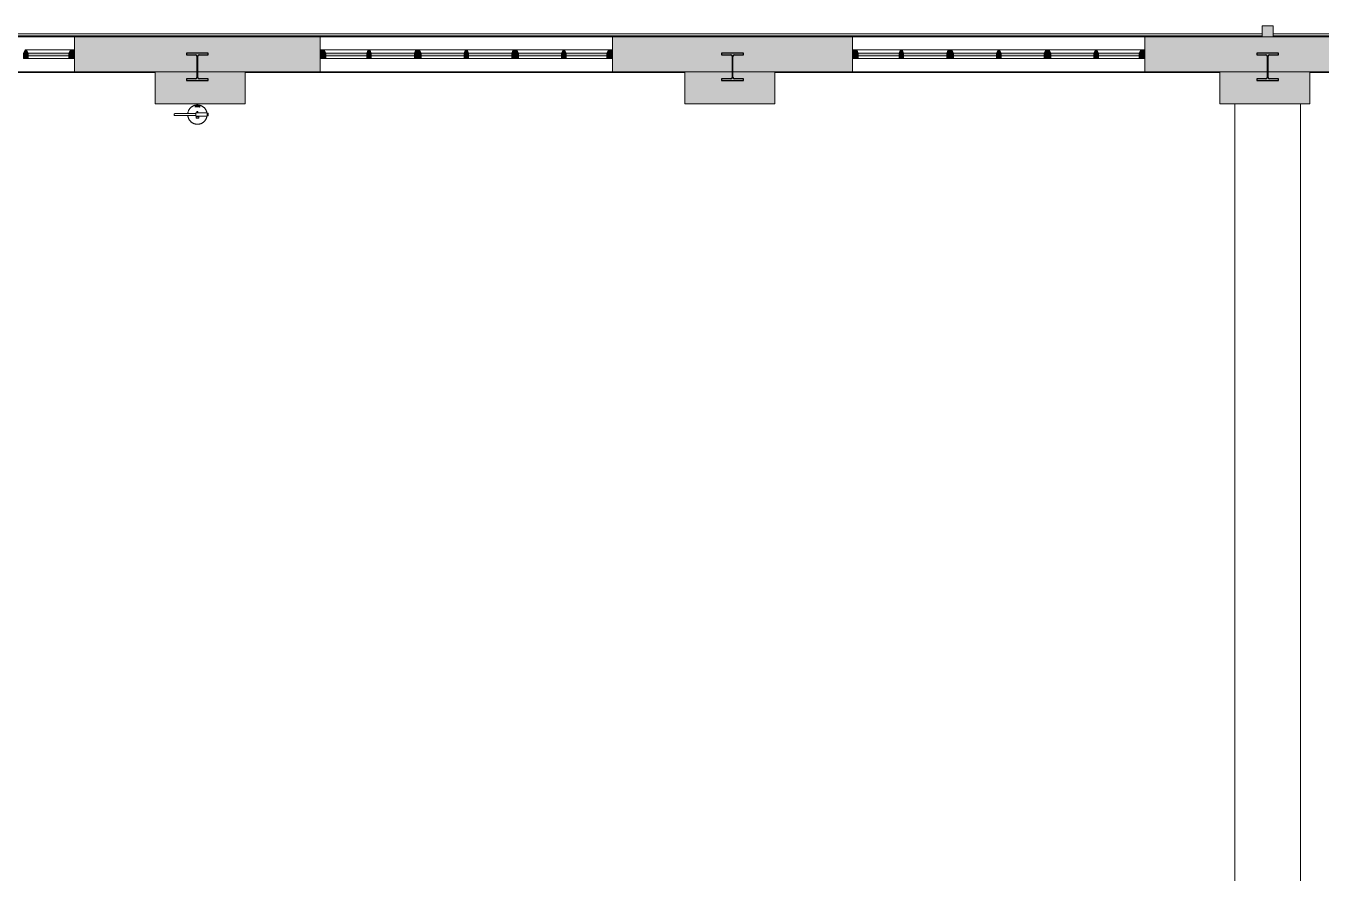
# Model space of a CAD drawing. Header units: inches. Extents: x -3803 to -1421, y -3454 to -210.
# Drawn here: x -3067.2 to -2592.8, y -520 to -209.6 of the extents above; entities that cross this region are included whole.
import ezdxf

# ---------------------------------------------------------------- set-up
doc = ezdxf.new("R2010")
doc.units = ezdxf.units.IN
doc.header["$MEASUREMENT"] = 0
doc.linetypes.add('Hidden Equipment- BSALS', pattern=[0.0625, 0.03125, -0.03125])
for name, color, linetype, lineweight in [('A-FLOR', 192, 'Continuous', 13), ('A-GENM', 13, 'Continuous', 9), ('A-GLAZ-CURT', 52, 'Continuous', 13), ('A-GLAZ-CWMG', 51, 'Continuous', 13), ('A-WALL', 113, 'Continuous', 13), ('A-WALL-PATT', 111, 'Continuous', 13), ('I-WALL', 2, 'Continuous', 13), ('Q-SPCQ', 91, 'Continuous', 13), ('S-COLS', 52, 'Continuous', 13)]:
    doc.layers.add(name, color=color, linetype=linetype, lineweight=lineweight)

# ---------------------------------------------------------------- blocks, each defined once
blk = doc.blocks.new('_STL - Column - W Shape - 2017v1 - W10x39-1513825-DIMENSION PLAN - LEVEL 2 _579_ - 2__ - CAD')
at = {"layer": 'S-COLS'}
blk.add_hatch(color=130, dxfattribs=at).paths.add_polyline_path([(-4, -4.96), (3.99, -4.96), (3.99, -4.43), (0.66, -4.43), (0.31, -4.28), (0.16, -3.93), (0.16, 3.93), (0.31, 4.28), (0.66, 4.43), (3.99, 4.43), (3.99, 4.96), (-4, 4.96), (-4, 4.43), (-0.66, 4.43), (-0.31, 4.28), (-0.16, 3.93), (-0.16, -3.93), (-0.31, -4.28), (-0.66, -4.43), (-4, -4.43)], flags=0)
at = {"layer": 'S-COLS', "color": 253, "lineweight": 25}
for p, q in [((3.99, 4.96), (-4, 4.96)), ((-4, 4.96), (-4, 4.43)), ((3.99, 4.43), (3.99, 4.96)), ((-4, 4.43), (-0.66, 4.43)), ((-0.16, 3.93), (-0.16, -3.93)), ((0.16, -3.93), (0.16, 3.93)), ((0.66, 4.43), (3.99, 4.43)), ((-0.66, -4.43), (-4, -4.43)), ((-4, -4.43), (-4, -4.96)), ((3.99, -4.43), (0.66, -4.43)), ((3.99, -4.96), (3.99, -4.43)), ((-4, -4.96), (3.99, -4.96))]:
    blk.add_line(p, q, dxfattribs=at)
for centre, start, end in [((-0.66, 3.93), 0, 90), ((0.66, 3.93), 90, 180), ((-0.66, -3.93), 270, 0), ((0.66, -3.93), 180, 270)]:
    blk.add_arc(centre, 0.5, start, end, dxfattribs=at)
blk = doc.blocks.new('15830016-STRUCT_MARTINEZ-MOORE_CENTRAL_v2018_rvt-1-DIMENSION PLAN - LEVEL 2 _579_ - 2__ - CAD')
at = {"color": 250, "lineweight": 13}
for p in [(-3004.4, -224.64), (-2808.4, -224.64), (-2612.4, -224.64)]:
    blk.add_blockref('_STL - Column - W Shape - 2017v1 - W10x39-1513825-DIMENSION PLAN - LEVEL 2 _579_ - 2__ - CAD', p, dxfattribs=at)
blk = doc.blocks.new('level 2 - band2 - level 2 - band-474741-DIMENSION PLAN - LEVEL 2 _579_ - 2__ - CAD')
at = {"layer": 'A-WALL', "lineweight": 20}
for p, q in [((-3198.4, -212.52), (-2614.4, -212.52)), ((-3198.4, -213.27), (-2614.4, -213.27)), ((-2610.4, -212.52), (-2026.4, -212.52)), ((-2610.4, -213.27), (-2026.4, -213.27))]:
    blk.add_line(p, q, dxfattribs=at)
blk = doc.blocks.new('System Panel - Winco Glass-383966-DIMENSION PLAN - LEVEL 2 _579_ - 2__ - CAD')
at = {"layer": 'A-GLAZ-CURT', "lineweight": 9}
blk.add_hatch(color=90, dxfattribs=at).paths.add_polyline_path([(7.46, 0), (-7.46, 0), (-7.46, -1), (7.46, -1)], flags=0)
at = {"layer": 'A-GLAZ-CURT', "lineweight": 20}
for p, q in [((7.46, 0), (-7.46, 0)), ((-7.46, 0), (-7.46, -1)), ((-7.46, -1), (7.46, -1)), ((7.46, -1), (7.46, 0))]:
    blk.add_line(p, q, dxfattribs=at)
blk = doc.blocks.new('Rectangular Mullion - Winco Accent Full-383995-DIMENSION PLAN - LEVEL 2 _579_ - 2__ - CAD')
at = {"layer": 'A-GLAZ-CWMG', "lineweight": 9}
blk.add_hatch(color=90, dxfattribs=at).paths.add_polyline_path([(0.84, 0), (0.26, -1.25), (-0.26, -1.25), (-0.84, 0), (-0.84, 2), (0.84, 2)], flags=0)
at = {"layer": 'A-GLAZ-CWMG', "lineweight": 20}
for p, q in [((-0.84, 2), (0.84, 2)), ((-0.84, 0), (-0.84, 2)), ((-0.26, -1.25), (-0.84, 0)), ((0.84, 0), (0.26, -1.25)), ((0.84, 2), (0.84, 0)), ((0.26, -1.25), (-0.26, -1.25))]:
    blk.add_line(p, q, dxfattribs=at)
blk = doc.blocks.new('Rectangular Mullion - Winco Accent Full_Left-Large-384018-DIMENSION PLAN - LEVEL 2 _579_ - 2__ - CAD')
at = {"layer": 'A-GLAZ-CWMG', "lineweight": 9}
blk.add_hatch(color=90, dxfattribs=at).paths.add_polyline_path([(0, -1.25), (-1.48, -1.25), (-2.06, 0), (-2.06, 2), (0, 2)], flags=0)
at = {"layer": 'A-GLAZ-CWMG', "lineweight": 20}
for p, q in [((-2.06, 0), (-2.06, 2)), ((-2.06, 2), (0, 2)), ((-1.48, -1.25), (-2.06, 0)), ((0, 2), (0, -1.25)), ((0, -1.25), (-1.48, -1.25))]:
    blk.add_line(p, q, dxfattribs=at)
blk = doc.blocks.new('Rectangular Mullion - Winco Accent Full_Right-Large-384019-DIMENSION PLAN - LEVEL 2 _579_ - 2__ - CAD')
at = {"layer": 'A-GLAZ-CWMG', "lineweight": 9}
for p, q in [((-1638.83, -782.08), (-1638.83, -767.15)), ((-1635.58, -782.66), (-1635.58, -766.57))]:
    blk.add_line(p, q, dxfattribs=at)
blk = doc.blocks.new('System Panel - Winco Glass-383967-DIMENSION PLAN - LEVEL 2 _579_ - 2__ - CAD')
at = {"layer": 'A-GLAZ-CURT', "lineweight": 9}
blk.add_hatch(color=90, dxfattribs=at).paths.add_polyline_path([(7.89, 0), (-7.89, 0), (-7.89, -1), (7.89, -1)], flags=0)
at = {"layer": 'A-GLAZ-CURT', "lineweight": 20}
for p, q in [((7.89, 0), (-7.89, 0)), ((-7.89, 0), (-7.89, -1)), ((7.89, -1), (7.89, 0)), ((-7.89, -1), (7.89, -1))]:
    blk.add_line(p, q, dxfattribs=at)
blk = doc.blocks.new('Rectangular Mullion - Winco Accent Full-Large-383988-DIMENSION PLAN - LEVEL 2 _579_ - 2__ - CAD')
at = {"layer": 'A-GLAZ-CWMG', "lineweight": 9}
blk.add_hatch(color=90, dxfattribs=at).paths.add_polyline_path([(1.22, 0), (0.64, -1.25), (-0.64, -1.25), (-1.22, 0), (-1.22, 2), (1.22, 2)], flags=0)
at = {"layer": 'A-GLAZ-CWMG', "lineweight": 20}
for p, q in [((-1.22, 2), (1.22, 2)), ((-1.22, 0), (-1.22, 2)), ((-0.64, -1.25), (-1.22, 0)), ((1.22, 0), (0.64, -1.25)), ((1.22, 2), (1.22, 0)), ((0.64, -1.25), (-0.64, -1.25))]:
    blk.add_line(p, q, dxfattribs=at)
blk = doc.blocks.new('Rectangular Mullion - Winco Accent Full_Right-Large-384009-DIMENSION PLAN - LEVEL 2 _579_ - 2__ - CAD')
at = {"layer": 'A-GLAZ-CWMG', "lineweight": 9}
blk.add_hatch(color=90, dxfattribs=at).paths.add_polyline_path([(-2.06, 0), (-1.48, -1.25), (0, -1.25), (0, 2), (-2.06, 2)], flags=0)
at = {"layer": 'A-GLAZ-CWMG', "lineweight": 20}
for p, q in [((0, 2), (-2.06, 2)), ((-2.06, 2), (-2.06, 0)), ((-2.06, 0), (-1.48, -1.25)), ((0, -1.25), (0, 2)), ((-1.48, -1.25), (0, -1.25))]:
    blk.add_line(p, q, dxfattribs=at)
blk = doc.blocks.new('Rectangular Mullion - Winco Accent Full_Right-Large-384020-DIMENSION PLAN - LEVEL 2 _579_ - 2__ - CAD')
at = {"layer": 'A-GLAZ-CWMG', "lineweight": 9}
for p, q in [((-1638.83, -747.26), (-1638.83, -731.48)), ((-1635.58, -747.84), (-1635.58, -730.9))]:
    blk.add_line(p, q, dxfattribs=at)
blk = doc.blocks.new('Rectangular Mullion - Winco Accent Full_Right-Large-V29-DIMENSION PLAN - LEVEL 2 _579_ - 2__ - CAD')
at = {"layer": 'A-GLAZ-CWMG', "lineweight": 9}
for p, q in [((-1638.83, -729.8), (-1638.83, -714.03)), ((-1635.58, -730.38), (-1635.58, -713.44))]:
    blk.add_line(p, q, dxfattribs=at)
blk = doc.blocks.new('Rectangular Mullion - Winco Accent Full_Right-Large-384021-DIMENSION PLAN - LEVEL 2 _579_ - 2__ - CAD')
at = {"layer": 'A-GLAZ-CWMG', "lineweight": 9}
for p, q in [((-1638.83, -694.13), (-1638.83, -679.2)), ((-1635.58, -694.71), (-1635.58, -678.62))]:
    blk.add_line(p, q, dxfattribs=at)
blk = doc.blocks.new('Equip-Fire_Extinguisher-Bracket-Mnt-BSALS - FEB-V101-DIMENSION PLAN - LEVEL 2 _579_ - 2__ - CAD')
at = {"layer": 'Q-SPCQ', "lineweight": 20}
for p, q in [((-0.89, 3.2), (0.89, 3.2)), ((-0.89, 2.81), (-0.89, 3.2)), ((-0.89, 2.71), (-0.89, 2.81)), ((-0.89, 2.81), (0.89, 2.81)), ((-0.81, 2.81), (-0.81, 2.71)), ((-0.59, -0.59), (-0.59, 0.59)), ((-0.2, 1.1), (-0.2, 0.59)), ((-0.2, 1.1), (0.2, 1.1)), ((-0.19, 1.1), (-0.2, 1.1)), ((0.2, 1.1), (0.19, 1.1)), ((0.2, 0.59), (0.2, 1.1)), ((0.81, 2.71), (0.81, 2.81)), ((0.89, 3.2), (0.89, 2.81)), ((0.89, 2.81), (0.89, 2.71)), ((3.54, 0.59), (3.54, -0.59)), ((3.94, 0.46), (3.94, 0.51)), ((3.94, 0.46), (3.94, -0.46)), ((-0.47, -0.8), (-0.47, -1.27)), ((-0.47, -0.8), (0.47, -0.8)), ((-0.45, -0.8), (-0.47, -0.8)), ((-0.47, -1.27), (-0.45, -1.27)), ((0.47, -1.27), (-0.47, -1.27)), ((-0.2, -0.59), (-0.2, -0.8)), ((0.2, -0.8), (0.2, -0.59)), ((0.47, -0.8), (0.45, -0.8)), ((0.45, -1.27), (0.47, -1.27)), ((0.47, -1.27), (0.47, -0.8)), ((3.94, -0.51), (3.94, -0.46))]:
    blk.add_line(p, q, dxfattribs=at)
at = {"layer": 'Q-SPCQ', "lineweight": 20, "flags": 128}
for points in [[(-8.22, -0.35), (-8.29, -0.35), (-8.36, -0.32), (-8.43, -0.28), (-8.48, -0.23), (-8.52, -0.17), (-8.55, -0.1), (-8.57, -0.03), (-8.57, 0.04), (-8.55, 0.12), (-8.52, 0.19), (-8.47, 0.25), (-8.42, 0.29), (-8.37, 0.32), (-8.29, 0.35), (-8.22, 0.35)], [(-0.59, 0.35), (-2.13, 0.35), (-3.61, 0.35), (-4.89, 0.35), (-5.96, 0.35), (-6.82, 0.35), (-7.47, 0.35), (-7.92, 0.35), (-8.17, 0.35), (-8.2, 0.35), (-8.03, 0.35)], [(-8.03, 0.35), (-8.2, 0.35), (-8.17, 0.35), (-7.92, 0.35), (-7.47, 0.35), (-6.82, 0.35), (-5.96, 0.35), (-4.89, 0.35), (-3.61, 0.35), (-2.13, 0.35), (-0.59, 0.35)], [(3.49, 0.59), (3.47, 0.7), (3.44, 0.84), (3.41, 0.98), (3.36, 1.11), (3.32, 1.25), (3.26, 1.38), (3.21, 1.51), (3.14, 1.64), (3.07, 1.76), (3, 1.88), (2.92, 2), (2.84, 2.12), (2.76, 2.23), (2.66, 2.34), (2.57, 2.44), (2.47, 2.54), (2.37, 2.64), (2.26, 2.73), (2.15, 2.82), (2.03, 2.9), (1.91, 2.98), (1.79, 3.06), (1.67, 3.13), (1.54, 3.19), (1.41, 3.25), (1.28, 3.3), (1.15, 3.35), (1.02, 3.39), (0.88, 3.43), (0.74, 3.46), (0.6, 3.49), (0.46, 3.51), (0.32, 3.53), (0.18, 3.54), (0.04, 3.54), (-0.1, 3.54), (-0.25, 3.53), (-0.39, 3.52), (-0.53, 3.5), (-0.67, 3.48), (-0.81, 3.45), (-0.94, 3.42), (-1.08, 3.38), (-1.21, 3.33), (-1.34, 3.28), (-1.47, 3.22), (-1.6, 3.16), (-1.73, 3.09), (-1.85, 3.02), (-1.97, 2.95), (-2.09, 2.86), (-2.2, 2.78), (-2.31, 2.69), (-2.41, 2.59), (-2.52, 2.5), (-2.61, 2.39), (-2.71, 2.29), (-2.8, 2.18), (-2.88, 2.06), (-2.96, 1.95), (-3.04, 1.83), (-3.11, 1.7), (-3.17, 1.58), (-3.23, 1.45), (-3.29, 1.32), (-3.34, 1.19), (-3.38, 1.05), (-3.42, 0.92), (-3.46, 0.78), (-3.49, 0.64), (-3.51, 0.5), (-3.53, 0.36)], [(-8.03, -0.35), (-8.2, -0.35), (-8.17, -0.35), (-7.92, -0.35), (-7.47, -0.35), (-6.82, -0.35), (-5.96, -0.35), (-4.89, -0.35), (-3.61, -0.35), (-2.13, -0.35), (-0.59, -0.35)], [(-0.59, -0.35), (-2.13, -0.35), (-3.61, -0.35), (-4.89, -0.35), (-5.96, -0.35), (-6.82, -0.35), (-7.47, -0.35), (-7.92, -0.35), (-8.17, -0.35), (-8.2, -0.35), (-8.03, -0.35)], [(-3.53, -0.35), (-3.52, -0.42), (-3.5, -0.56), (-3.47, -0.7), (-3.44, -0.84), (-3.41, -0.98), (-3.36, -1.11), (-3.32, -1.25), (-3.26, -1.38), (-3.21, -1.51), (-3.14, -1.64), (-3.07, -1.76), (-3, -1.88), (-2.92, -2), (-2.84, -2.12), (-2.76, -2.23), (-2.66, -2.34), (-2.57, -2.44), (-2.47, -2.54), (-2.37, -2.64), (-2.26, -2.73), (-2.15, -2.82), (-2.03, -2.9), (-1.91, -2.98), (-1.79, -3.06), (-1.67, -3.13), (-1.54, -3.19), (-1.41, -3.25), (-1.28, -3.3), (-1.15, -3.35), (-1.02, -3.39), (-0.88, -3.43), (-0.74, -3.46), (-0.6, -3.49), (-0.46, -3.51), (-0.32, -3.53), (-0.18, -3.54), (-0.04, -3.54), (0.1, -3.54), (0.25, -3.53), (0.39, -3.52), (0.53, -3.5), (0.67, -3.48), (0.81, -3.45), (0.94, -3.42), (1.08, -3.38), (1.21, -3.33), (1.34, -3.28), (1.47, -3.22), (1.6, -3.16), (1.73, -3.09), (1.85, -3.02), (1.97, -2.95), (2.09, -2.86), (2.2, -2.78), (2.31, -2.69), (2.41, -2.59), (2.52, -2.5), (2.61, -2.39), (2.71, -2.29), (2.8, -2.18), (2.88, -2.06), (2.96, -1.95), (3.04, -1.83), (3.11, -1.7), (3.17, -1.58), (3.23, -1.45), (3.29, -1.32), (3.34, -1.19), (3.38, -1.05), (3.42, -0.92), (3.46, -0.78), (3.49, -0.64), (3.49, -0.59)]]:
    blk.add_lwpolyline(points, dxfattribs=at)
at = {"layer": 'Q-SPCQ', "lineweight": 20}
for start, end in [(118.4338, 121.2684), (58.8541, 61.3152), (238.8541, 241.3152), (298.4338, 301.2684)]:
    blk.add_arc((0, 0), 3.54, start, end, dxfattribs=at)
for centre, start_param, end_param in [((-0.01, 1.79), 1.719907, 1.734919), ((0.01, 1.79), 1.406674, 1.421685)]:
    blk.add_ellipse(centre, major_axis=(5.38, 0), ratio=0.173648, start_param=start_param, end_param=end_param, dxfattribs=at)
for points in [[(-0.89, 2.71), (-0.89, 2.74), (-0.89, 2.78), (-0.89, 2.81)], [(-0.59, 0.59), (-0.12, 0.59), (1.26, 0.59), (3.54, 0.59)], [(0.89, 2.81), (0.89, 2.78), (0.89, 2.74), (0.89, 2.71)], [(3.54, 0.51), (3.68, 0.51), (3.81, 0.51), (3.94, 0.51)], [(3.54, 0.46), (3.68, 0.46), (3.81, 0.46), (3.94, 0.46)], [(3.54, -0.59), (1.26, -0.59), (-0.12, -0.59), (-0.59, -0.59)], [(3.94, -0.46), (3.81, -0.46), (3.68, -0.46), (3.54, -0.46)], [(3.94, -0.51), (3.81, -0.51), (3.68, -0.51), (3.54, -0.51)]]:
    blk.add_open_spline(points, degree=3, dxfattribs=at)
blk = doc.blocks.new('Down Spouts3 - Down Spouts-4005655-DIMENSION PLAN - LEVEL 2 _579_ - 2__ - CAD')
at = {"layer": 'A-GENM'}
h = blk.add_hatch(color=90, dxfattribs=at)
h.paths.add_polyline_path([(-2022.4, -213.65), (-2022.4, -209.65), (-2026.4, -209.65), (-2026.4, -213.65)], flags=0)
h.paths.add_polyline_path([(-2614.4, -213.65), (-2610.4, -213.65), (-2610.4, -209.65), (-2614.4, -209.65)], flags=0)
h.paths.add_polyline_path([(-3202.4, -213.65), (-3198.4, -213.65), (-3198.4, -209.65), (-3202.4, -209.65)], flags=0)
for p, q in [((-2610.4, -209.65), (-2614.4, -209.65)), ((-2614.4, -209.65), (-2614.4, -213.65)), ((-2610.4, -213.65), (-2610.4, -209.65)), ((-2614.4, -213.65), (-2610.4, -213.65))]:
    blk.add_line(p, q, dxfattribs=at)

msp = doc.modelspace()

# ---------------------------------------------------------------- hatches: boundary and pattern name
at = {"layer": 'A-WALL-PATT', "lineweight": 20}
h = msp.add_hatch(color=10, dxfattribs=at)
h.paths.add_polyline_path([(-3579.52, -226.52), (-3525.4, -226.52), (-3525.4, -213.64), (-3579.52, -213.64)], flags=0)
h.paths.add_polyline_path([(-3461.4, -226.52), (-3396.56, -226.52), (-3396.56, -220.71), (-3396.7, -220.36), (-3397.06, -220.21), (-3400.39, -220.21), (-3400.39, -219.68), (-3392.4, -219.68), (-3392.4, -220.21), (-3395.74, -220.21), (-3396.09, -220.36), (-3396.24, -220.71), (-3396.24, -226.52), (-3352.4, -226.52), (-3352.4, -213.64), (-3461.4, -213.64)], flags=0)
h.paths.add_polyline_path([(-3245.4, -226.52), (-3200.56, -226.52), (-3200.56, -220.71), (-3200.7, -220.36), (-3201.06, -220.21), (-3204.39, -220.21), (-3204.39, -219.68), (-3196.4, -219.68), (-3196.4, -220.21), (-3199.8, -220.24), (-3200.09, -220.36), (-3200.24, -220.71), (-3200.24, -226.52), (-3156.4, -226.52), (-3156.4, -213.64), (-3245.4, -213.64), (-3245.4, -220.21)], flags=0)
h.paths.add_polyline_path([(-3049.4, -226.52), (-3004.56, -226.52), (-3004.56, -220.71), (-3004.7, -220.36), (-3005.06, -220.21), (-3008.39, -220.21), (-3008.39, -219.68), (-3000.4, -219.68), (-3000.4, -220.21), (-3003.74, -220.21), (-3004.09, -220.36), (-3004.24, -220.71), (-3004.24, -226.52), (-2959.4, -226.52), (-2959.4, -213.64), (-3049.4, -213.64)], flags=0)
h.paths.add_polyline_path([(-2852.4, -226.52), (-2808.56, -226.52), (-2808.56, -220.71), (-2808.7, -220.36), (-2809.06, -220.21), (-2812.39, -220.21), (-2812.39, -219.68), (-2804.4, -219.68), (-2804.4, -220.21), (-2807.74, -220.21), (-2808.09, -220.36), (-2808.24, -220.71), (-2808.24, -226.52), (-2764.4, -226.52), (-2764.4, -213.64), (-2852.4, -213.64), (-2852.4, -220.21)], flags=0)
h.paths.add_polyline_path([(-2657.4, -226.52), (-2612.56, -226.52), (-2612.56, -220.71), (-2612.7, -220.36), (-2613.06, -220.21), (-2616.39, -220.21), (-2616.39, -219.68), (-2608.4, -219.68), (-2608.4, -220.21), (-2611.8, -220.24), (-2612.09, -220.36), (-2612.24, -220.71), (-2612.24, -226.52), (-2568.4, -226.52), (-2568.4, -213.64), (-2657.4, -213.64)], flags=0)
h.paths.add_polyline_path([(-2461.4, -226.52), (-2416.56, -226.52), (-2416.56, -220.71), (-2416.7, -220.36), (-2417.06, -220.21), (-2420.39, -220.21), (-2420.39, -219.68), (-2412.4, -219.68), (-2412.4, -220.21), (-2415.8, -220.24), (-2416.09, -220.36), (-2416.24, -220.71), (-2416.24, -226.52), (-2372.4, -226.52), (-2372.4, -213.64), (-2461.4, -213.64)], flags=0)
h.paths.add_polyline_path([(-2265.4, -226.52), (-2220.56, -226.52), (-2220.56, -220.71), (-2220.7, -220.36), (-2221.06, -220.21), (-2224.39, -220.21), (-2224.39, -219.68), (-2216.4, -219.68), (-2216.4, -220.21), (-2219.8, -220.24), (-2220.09, -220.36), (-2220.24, -220.71), (-2220.24, -226.52), (-2176.4, -226.52), (-2176.4, -213.64), (-2265.4, -213.64)], flags=0)
h.paths.add_polyline_path([(-2069.4, -226.52), (-2024.56, -226.52), (-2024.56, -220.71), (-2024.7, -220.36), (-2025.06, -220.21), (-2028.39, -220.21), (-2028.39, -219.68), (-2020.4, -219.68), (-2020.4, -220.21), (-2023.8, -220.24), (-2024.09, -220.36), (-2024.24, -220.71), (-2024.24, -226.52), (-1980.4, -226.52), (-1980.4, -213.64), (-2069.4, -213.64)], flags=0)
h.paths.add_polyline_path([(-1873.4, -226.52), (-1828.56, -226.52), (-1828.56, -220.71), (-1828.7, -220.36), (-1829.06, -220.21), (-1832.39, -220.21), (-1832.39, -219.68), (-1824.4, -219.68), (-1824.4, -220.21), (-1827.74, -220.21), (-1828.09, -220.36), (-1828.24, -220.71), (-1828.24, -226.52), (-1763.4, -226.52), (-1763.4, -213.64), (-1873.4, -213.64), (-1873.4, -220.21)], flags=0)
h.paths.add_polyline_path([(-1699.4, -226.52), (-1634.4, -226.52), (-1634.4, -213.64), (-1699.4, -213.64)], flags=0)
for points in [[(-3008.39, -238.14), (-2986.9, -238.14), (-2986.9, -226.52), (-3004.24, -226.52), (-3004.24, -228.57), (-3004.09, -228.92), (-3003.74, -229.07), (-3000.4, -229.07), (-3000.4, -229.6), (-3008.39, -229.6), (-3008.39, -229.07), (-3005.06, -229.07), (-3004.7, -228.92), (-3004.56, -228.57), (-3004.56, -226.52), (-3019.9, -226.52), (-3019.9, -238.14)], [(-2825.9, -238.14), (-2792.9, -238.14), (-2792.9, -226.52), (-2808.24, -226.52), (-2808.24, -228.57), (-2808.09, -228.92), (-2807.74, -229.07), (-2804.4, -229.07), (-2804.4, -229.6), (-2812.39, -229.6), (-2812.39, -229.07), (-2809.06, -229.07), (-2808.7, -228.92), (-2808.56, -228.57), (-2808.56, -226.52), (-2825.9, -226.52), (-2825.9, -229.6)], [(-2608.4, -238.14), (-2596.9, -238.14), (-2596.9, -226.52), (-2612.24, -226.52), (-2612.24, -228.57), (-2612.09, -228.92), (-2611.74, -229.07), (-2608.4, -229.07), (-2608.4, -229.6), (-2616.39, -229.6), (-2616.39, -229.07), (-2613.06, -229.07), (-2612.7, -228.92), (-2612.56, -228.57), (-2612.56, -226.52), (-2629.9, -226.52), (-2629.9, -238.14), (-2611.74, -238.14)]]:
    msp.add_hatch(color=10, dxfattribs=at).paths.add_polyline_path(points, flags=0)

# ---------------------------------------------------------------- linework, layer by layer
at = {"layer": 'A-FLOR', "lineweight": 20}
for p, q in [((-3019.9, -226.77), (-3183.9, -226.77)), ((-2825.9, -226.77), (-2986.9, -226.77)), ((-2629.9, -226.77), (-2792.9, -226.77)), ((-2433.9, -226.77), (-2596.9, -226.77)), ((-2624.4, -583.89), (-2624.4, -238.14)), ((-2600.4, -238.14), (-2600.4, -940.27))]:
    msp.add_line(p, q, dxfattribs=at)
at = {"layer": 'A-WALL', "lineweight": 20}
for p, q in [((-3592.4, -213.64), (-2372.4, -213.64)), ((-3049.4, -213.64), (-3049.4, -226.52)), ((-2959.4, -226.52), (-2959.4, -213.64)), ((-2852.4, -213.64), (-2852.4, -226.52)), ((-2764.4, -226.52), (-2764.4, -213.64)), ((-2657.4, -213.64), (-2657.4, -226.52)), ((-3019.9, -226.52), (-3183.9, -226.52)), ((-2825.9, -226.52), (-2986.9, -226.52)), ((-2629.9, -226.52), (-2792.9, -226.52)), ((-2433.9, -226.52), (-2596.9, -226.52))]:
    msp.add_line(p, q, dxfattribs=at)
at = {"layer": 'I-WALL', "lineweight": 20}
for p, q in [((-3004.56, -226.52), (-3019.9, -226.52)), ((-3019.9, -226.52), (-3019.9, -238.14)), ((-2986.9, -226.52), (-3004.24, -226.52)), ((-2986.9, -238.14), (-2986.9, -226.52)), ((-2808.56, -226.52), (-2825.9, -226.52)), ((-2825.9, -226.52), (-2825.9, -238.14)), ((-2792.9, -226.52), (-2808.24, -226.52)), ((-2792.9, -238.14), (-2792.9, -226.52)), ((-2612.56, -226.52), (-2629.9, -226.52)), ((-2629.9, -226.52), (-2629.9, -238.14)), ((-2596.9, -226.52), (-2612.24, -226.52)), ((-2596.9, -238.14), (-2596.9, -226.52)), ((-3019.9, -238.14), (-2986.9, -238.14)), ((-2825.9, -238.14), (-2792.9, -238.14)), ((-2629.9, -238.14), (-2596.9, -238.14))]:
    msp.add_line(p, q, dxfattribs=at)

# ---------------------------------------------------------------- block references
at = {"lineweight": 5}
msp.add_blockref('15830016-STRUCT_MARTINEZ-MOORE_CENTRAL_v2018_rvt-1-DIMENSION PLAN - LEVEL 2 _579_ - 2__ - CAD', (0, 0), dxfattribs=at)
at = {"layer": 'A-GENM'}
msp.add_blockref('Down Spouts3 - Down Spouts-4005655-DIMENSION PLAN - LEVEL 2 _579_ - 2__ - CAD', (0, 0), dxfattribs=at)
at = {"layer": 'A-GLAZ-CURT', "lineweight": 9}
for name, p in [('System Panel - Winco Glass-383966-DIMENSION PLAN - LEVEL 2 _579_ - 2__ - CAD', (-3058.92, -219.64)), ('System Panel - Winco Glass-383966-DIMENSION PLAN - LEVEL 2 _579_ - 2__ - CAD', (-2949.87, -219.64)), ('System Panel - Winco Glass-383967-DIMENSION PLAN - LEVEL 2 _579_ - 2__ - CAD', (-2932.83, -219.64)), ('System Panel - Winco Glass-383967-DIMENSION PLAN - LEVEL 2 _579_ - 2__ - CAD', (-2914.62, -219.64)), ('System Panel - Winco Glass-383967-DIMENSION PLAN - LEVEL 2 _579_ - 2__ - CAD', (-2897.17, -219.64)), ('System Panel - Winco Glass-383967-DIMENSION PLAN - LEVEL 2 _579_ - 2__ - CAD', (-2878.96, -219.64)), ('System Panel - Winco Glass-383966-DIMENSION PLAN - LEVEL 2 _579_ - 2__ - CAD', (-2861.92, -219.64)), ('System Panel - Winco Glass-383966-DIMENSION PLAN - LEVEL 2 _579_ - 2__ - CAD', (-2754.87, -219.64)), ('System Panel - Winco Glass-383967-DIMENSION PLAN - LEVEL 2 _579_ - 2__ - CAD', (-2737.83, -219.64)), ('System Panel - Winco Glass-383967-DIMENSION PLAN - LEVEL 2 _579_ - 2__ - CAD', (-2719.62, -219.64)), ('System Panel - Winco Glass-383967-DIMENSION PLAN - LEVEL 2 _579_ - 2__ - CAD', (-2702.17, -219.64)), ('System Panel - Winco Glass-383967-DIMENSION PLAN - LEVEL 2 _579_ - 2__ - CAD', (-2683.96, -219.64)), ('System Panel - Winco Glass-383966-DIMENSION PLAN - LEVEL 2 _579_ - 2__ - CAD', (-2666.92, -219.64))]:
    msp.add_blockref(name, p, dxfattribs=at)
at = {"layer": 'A-GLAZ-CWMG', "lineweight": 9, "extrusion": (0, 0, -1), "rotation": 180}
for name, p in [('Rectangular Mullion - Winco Accent Full-383995-DIMENSION PLAN - LEVEL 2 _579_ - 2__ - CAD', (3067.23, -219.64)), ('Rectangular Mullion - Winco Accent Full_Left-Large-384018-DIMENSION PLAN - LEVEL 2 _579_ - 2__ - CAD', (3049.4, -219.64)), ('Rectangular Mullion - Winco Accent Full-383995-DIMENSION PLAN - LEVEL 2 _579_ - 2__ - CAD', (2941.56, -219.64)), ('Rectangular Mullion - Winco Accent Full-Large-383988-DIMENSION PLAN - LEVEL 2 _579_ - 2__ - CAD', (2923.73, -219.64)), ('Rectangular Mullion - Winco Accent Full-383995-DIMENSION PLAN - LEVEL 2 _579_ - 2__ - CAD', (2905.9, -219.64)), ('Rectangular Mullion - Winco Accent Full-Large-383988-DIMENSION PLAN - LEVEL 2 _579_ - 2__ - CAD', (2888.06, -219.64)), ('Rectangular Mullion - Winco Accent Full-383995-DIMENSION PLAN - LEVEL 2 _579_ - 2__ - CAD', (2870.23, -219.64)), ('Rectangular Mullion - Winco Accent Full_Left-Large-384018-DIMENSION PLAN - LEVEL 2 _579_ - 2__ - CAD', (2852.4, -219.64)), ('Rectangular Mullion - Winco Accent Full-383995-DIMENSION PLAN - LEVEL 2 _579_ - 2__ - CAD', (2746.56, -219.64)), ('Rectangular Mullion - Winco Accent Full-Large-383988-DIMENSION PLAN - LEVEL 2 _579_ - 2__ - CAD', (2728.73, -219.64)), ('Rectangular Mullion - Winco Accent Full-383995-DIMENSION PLAN - LEVEL 2 _579_ - 2__ - CAD', (2710.9, -219.64)), ('Rectangular Mullion - Winco Accent Full-Large-383988-DIMENSION PLAN - LEVEL 2 _579_ - 2__ - CAD', (2693.06, -219.64)), ('Rectangular Mullion - Winco Accent Full-383995-DIMENSION PLAN - LEVEL 2 _579_ - 2__ - CAD', (2675.23, -219.64)), ('Rectangular Mullion - Winco Accent Full_Left-Large-384018-DIMENSION PLAN - LEVEL 2 _579_ - 2__ - CAD', (2657.4, -219.64))]:
    msp.add_blockref(name, p, dxfattribs=at)
at = {"layer": 'A-GLAZ-CWMG', "lineweight": 9}
for name, p, rotation in [('Rectangular Mullion - Winco Accent Full_Right-Large-384019-DIMENSION PLAN - LEVEL 2 _579_ - 2__ - CAD', (-3833.54, 1417.19), 90.00000000005302), ('Rectangular Mullion - Winco Accent Full_Right-Large-384009-DIMENSION PLAN - LEVEL 2 _579_ - 2__ - CAD', (-2959.4, -219.64), 180), ('Rectangular Mullion - Winco Accent Full_Right-Large-384021-DIMENSION PLAN - LEVEL 2 _579_ - 2__ - CAD', (-3636.54, 1417.19), 90.00000000005191), ('Rectangular Mullion - Winco Accent Full_Right-Large-384020-DIMENSION PLAN - LEVEL 2 _579_ - 2__ - CAD', (-3672.2, 1417.19), 90.00000000005191), ('Rectangular Mullion - Winco Accent Full_Right-Large-V29-DIMENSION PLAN - LEVEL 2 _579_ - 2__ - CAD', (-3636.54, 1417.19), 90.00000000005191), ('Rectangular Mullion - Winco Accent Full_Right-Large-384020-DIMENSION PLAN - LEVEL 2 _579_ - 2__ - CAD', (-3636.54, 1417.19), 90.00000000005191), ('Rectangular Mullion - Winco Accent Full_Right-Large-V29-DIMENSION PLAN - LEVEL 2 _579_ - 2__ - CAD', (-3600.87, 1417.19), 90.00000000005191), ('Rectangular Mullion - Winco Accent Full_Right-Large-384019-DIMENSION PLAN - LEVEL 2 _579_ - 2__ - CAD', (-3636.54, 1417.19), 90.00000000005302), ('Rectangular Mullion - Winco Accent Full_Right-Large-384009-DIMENSION PLAN - LEVEL 2 _579_ - 2__ - CAD', (-2764.4, -219.64), 180), ('Rectangular Mullion - Winco Accent Full_Right-Large-384021-DIMENSION PLAN - LEVEL 2 _579_ - 2__ - CAD', (-3441.54, 1417.19), 90.00000000005191), ('Rectangular Mullion - Winco Accent Full_Right-Large-384020-DIMENSION PLAN - LEVEL 2 _579_ - 2__ - CAD', (-3477.2, 1417.19), 90.00000000005191), ('Rectangular Mullion - Winco Accent Full_Right-Large-V29-DIMENSION PLAN - LEVEL 2 _579_ - 2__ - CAD', (-3441.54, 1417.19), 90.00000000005191), ('Rectangular Mullion - Winco Accent Full_Right-Large-384020-DIMENSION PLAN - LEVEL 2 _579_ - 2__ - CAD', (-3441.54, 1417.19), 90.00000000005191), ('Rectangular Mullion - Winco Accent Full_Right-Large-V29-DIMENSION PLAN - LEVEL 2 _579_ - 2__ - CAD', (-3405.87, 1417.19), 90.00000000005191), ('Rectangular Mullion - Winco Accent Full_Right-Large-384019-DIMENSION PLAN - LEVEL 2 _579_ - 2__ - CAD', (-3441.54, 1417.19), 90.00000000005302)]:
    msp.add_blockref(name, p, dxfattribs=dict(at, rotation=rotation))
at = {"layer": 'A-WALL', "lineweight": 20}
msp.add_blockref('level 2 - band2 - level 2 - band-474741-DIMENSION PLAN - LEVEL 2 _579_ - 2__ - CAD', (0, 0), dxfattribs=at)
at = {"layer": 'Q-SPCQ', "linetype": 'Hidden Equipment- BSALS', "lineweight": 20}
msp.add_blockref('Equip-Fire_Extinguisher-Bracket-Mnt-BSALS - FEB-V101-DIMENSION PLAN - LEVEL 2 _579_ - 2__ - CAD', (-3004.4, -242.14), dxfattribs=at)

doc.saveas('drawing.dxf')
